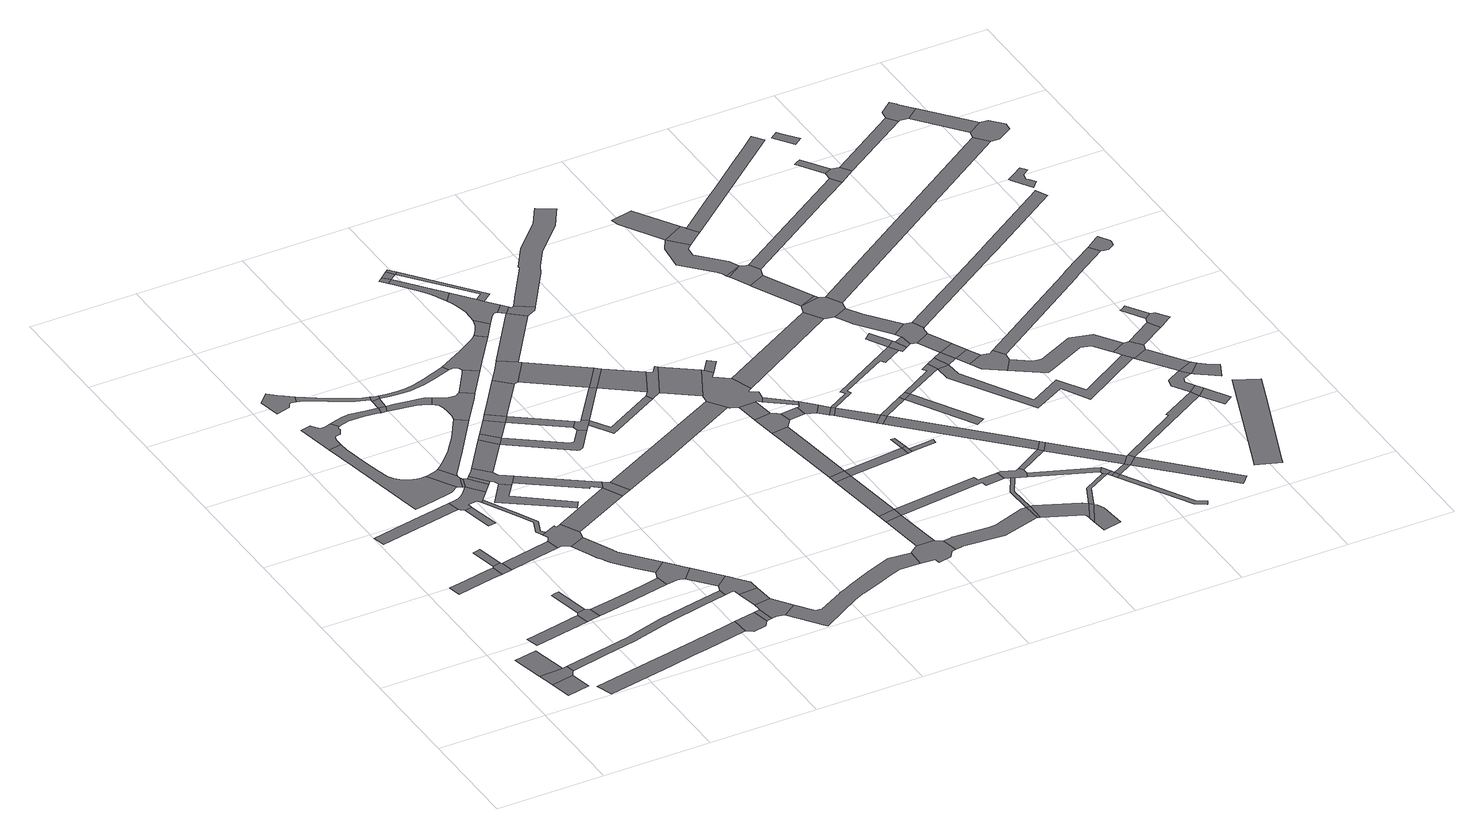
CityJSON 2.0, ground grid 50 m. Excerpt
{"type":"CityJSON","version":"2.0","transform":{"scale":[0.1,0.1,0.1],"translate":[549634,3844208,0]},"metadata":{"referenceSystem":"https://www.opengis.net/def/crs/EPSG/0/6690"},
"CityObjects":{
"road1":{"type":"Road","attributes":{"RoadStructureAttribute.sectionType":"1"},"geometry":[{"type":"MultiSurface","lod":"1","boundaries":[[[0,1,2,3,4]]]}]},
"road2":{"type":"Road","geometry":[{"type":"MultiSurface","lod":"1","boundaries":[[[5,6,7,8,9,10,2,1,11,12,13]]]}]},
"road3":{"type":"Road","attributes":{"RoadStructureAttribute.sectionType":"1"},"geometry":[{"type":"MultiSurface","lod":"1","boundaries":[[[14,15,16,8,7]]]}]},
"road4":{"type":"Road","attributes":{"RoadStructureAttribute.sectionType":"1"},"geometry":[{"type":"MultiSurface","lod":"1","boundaries":[[[17,18,19,20,21,22,23]]]}]},
"road5":{"type":"Road","attributes":{"RoadStructureAttribute.sectionType":"1"},"geometry":[{"type":"MultiSurface","lod":"1","boundaries":[[[24,25,26,27,28,29,30]]]}]},
"road6":{"type":"Road","attributes":{"RoadStructureAttribute.sectionType":"1"},"geometry":[{"type":"MultiSurface","lod":"1","boundaries":[[[31,32,33,34,35]]]}]},
"road7":{"type":"Road","geometry":[{"type":"MultiSurface","lod":"1","boundaries":[[[36,37,38,39,24,30,40,41]]]}]},
"road8":{"type":"Road","geometry":[{"type":"MultiSurface","lod":"1","boundaries":[[[42,43,44,17,23,45,46,47]]]}]},
"road9":{"type":"Road","geometry":[{"type":"MultiSurface","lod":"1","boundaries":[[[48,49,50,38,37]]]}]},
"road10":{"type":"Road","geometry":[{"type":"MultiSurface","lod":"1","boundaries":[[[51,52,53,43,42]]]}]},
"road11":{"type":"Road","attributes":{"RoadStructureAttribute.sectionType":"1"},"geometry":[{"type":"MultiSurface","lod":"1","boundaries":[[[54,55,56,57,58,59,60,61,62,63,64,65,66,67,68,69]]]}]},
"road12":{"type":"Road","attributes":{"RoadStructureAttribute.sectionType":"1"},"geometry":[{"type":"MultiSurface","lod":"1","boundaries":[[[70,71,72,73,74,75,76,5,13,77,78,79,80,81,82,83]]]}]},
"road13":{"type":"Road","attributes":{"RoadStructureAttribute.sectionType":"1"},"geometry":[{"type":"MultiSurface","lod":"1","boundaries":[[[84,85,86,41,40,87,88]]]}]},
"road14":{"type":"Road","geometry":[{"type":"MultiSurface","lod":"1","boundaries":[[[89,90,91,92,93,94,95,96,97,98,99,100,101,102,103]]]}]},
"road15":{"type":"Road","attributes":{"RoadStructureAttribute.sectionType":"1"},"geometry":[{"type":"MultiSurface","lod":"1","boundaries":[[[104,105,106,107,108,109,110,111,112,113,114,95,94,115,116,117,118,119,120,121]]]}]},
"road16":{"type":"Road","geometry":[{"type":"MultiSurface","lod":"1","boundaries":[[[122,123,124,125,126]]]}]},
"road17":{"type":"Road","attributes":{"RoadStructureAttribute.sectionType":"1"},"geometry":[{"type":"MultiSurface","lod":"1","boundaries":[[[127,128,129,47,46,130,131]]]}]},
"road18":{"type":"Road","geometry":[{"type":"MultiSurface","lod":"1","boundaries":[[[132,133,134,135,136,137,138,139,140,141]]]}]},
"road19":{"type":"Road","geometry":[{"type":"MultiSurface","lod":"1","boundaries":[[[142,143,144,145,146,147,31,35,148,149,126,125,150,151,152,153,154,155,156,157,158,159,160]]]}]},
"road20":{"type":"Road","geometry":[{"type":"MultiSurface","lod":"1","boundaries":[[[161,162,163,164,121,120,165,166,167]]]}]},
"road21":{"type":"Road","geometry":[{"type":"MultiSurface","lod":"1","boundaries":[[[168,169,170,171,157,156,172,173,174,175,176,177]]]}]},
"road22":{"type":"Road","attributes":{"RoadStructureAttribute.sectionType":"1"},"geometry":[{"type":"MultiSurface","lod":"1","boundaries":[[[166,165,142,178]]]}]},
"road23":{"type":"Road","geometry":[{"type":"MultiSurface","lod":"1","boundaries":[[[179,180,181,177,176,182,183,184,185,84,88,186,187,188,189,190,191,192]]]}]},
"road24":{"type":"Road","geometry":[{"type":"MultiSurface","lod":"1","boundaries":[[[178,142,160,193,194]]]}]},
"road25":{"type":"Road","attributes":{"RoadStructureAttribute.sectionType":"1"},"geometry":[{"type":"MultiSurface","lod":"1","boundaries":[[[195,196,197,198,199,103,102,200,201,202,203,204,205,206]]]}]},
"road26":{"type":"Road","attributes":{"RoadStructureAttribute.sectionType":"1"},"geometry":[{"type":"MultiSurface","lod":"1","boundaries":[[[207,208,209,210,211,141,140,212,213,214,215,216,217,218,219]]]}]},
"road27":{"type":"Road","geometry":[{"type":"MultiSurface","lod":"1","boundaries":[[[220,194,193,221]]]}]},
"road28":{"type":"Road","attributes":{"RoadStructureAttribute.sectionType":"1"},"geometry":[{"type":"MultiSurface","lod":"1","boundaries":[[[222,223,224,225,190,189,226,227,228,229,230,231,232,233,234,235,236,237,238]]]}]},
"road29":{"type":"Road","geometry":[{"type":"MultiSurface","lod":"1","boundaries":[[[239,54,69,240,241,242]]]}]},
"road30":{"type":"Road","geometry":[{"type":"MultiSurface","lod":"1","boundaries":[[[243,244,220,221,245,246,247,248,249,250,251]]]}]},
"road31":{"type":"Road","attributes":{"RoadStructureAttribute.sectionType":"1"},"geometry":[{"type":"MultiSurface","lod":"1","boundaries":[[[246,252,253,254,255,247]]]}]},
"road32":{"type":"Road","geometry":[{"type":"MultiSurface","lod":"1","boundaries":[[[256,257,238,237,258,259,127,131,260,261,262,263,264]]]}]},
"road33":{"type":"Road","geometry":[{"type":"MultiSurface","lod":"1","boundaries":[[[206,205,265,266]]]}]},
"road34":{"type":"Road","attributes":{"RoadStructureAttribute.sectionType":"1"},"geometry":[{"type":"MultiSurface","lod":"1","boundaries":[[[267,268,269,270,271,272,273,161,167,274,275,276]]]}]},
"road35":{"type":"Road","attributes":{"RoadStructureAttribute.sectionType":"1"},"geometry":[{"type":"MultiSurface","lod":"1","boundaries":[[[277,278,279,206,266]]]}]},
"road36":{"type":"Road","attributes":{"RoadStructureAttribute.sectionType":"1"},"geometry":[{"type":"MultiSurface","lod":"1","boundaries":[[[280,281,239,242,282]]]}]},
"road37":{"type":"Road","geometry":[{"type":"MultiSurface","lod":"1","boundaries":[[[283,219,218,279,278,284]]]}]},
"road38":{"type":"Road","attributes":{"RoadStructureAttribute.sectionType":"1"},"geometry":[{"type":"MultiSurface","lod":"1","boundaries":[[[285,243,251,286]]]}]},
"road39":{"type":"Road","attributes":{"RoadStructureAttribute.sectionType":"1"},"geometry":[{"type":"MultiSurface","lod":"1","boundaries":[[[264,263,287,288]]]}]},
"road40":{"type":"Road","attributes":{"RoadStructureAttribute.sectionType":"1"},"geometry":[{"type":"MultiSurface","lod":"1","boundaries":[[[289,192,191,290]]]}]},
"road41":{"type":"Road","attributes":{"RoadStructureAttribute.sectionType":"1"},"geometry":[{"type":"MultiSurface","lod":"1","boundaries":[[[291,292,293,294,295,266,265,296,297,298,299,300,301,302]]]}]},
"road42":{"type":"Road","attributes":{"RoadStructureAttribute.sectionType":"1"},"geometry":[{"type":"MultiSurface","lod":"1","boundaries":[[[303,304,305,306]]]}]},
"road43":{"type":"Road","geometry":[{"type":"MultiSurface","lod":"1","boundaries":[[[307,308,309,288,287,310,70,83,311,312,304,303]]]}]},
"road44":{"type":"Road","geometry":[{"type":"MultiSurface","lod":"1","boundaries":[[[306,305,313,280,282,314,315,316,317]]]}]},
"road45":{"type":"Road","attributes":{"RoadStructureAttribute.sectionType":"1"},"geometry":[{"type":"MultiSurface","lod":"1","boundaries":[[[318,249,248,319,320,289,321]]]}]},
"road46":{"type":"Road","geometry":[{"type":"MultiSurface","lod":"1","boundaries":[[[322,285,286,323]]]}]},
"road47":{"type":"Road","attributes":{"RoadStructureAttribute.sectionType":"1"},"geometry":[{"type":"MultiSurface","lod":"1","boundaries":[[[324,322,323,325,326]]]}]},
"road48":{"type":"Road","attributes":{"RoadStructureAttribute.sectionType":"1"},"geometry":[{"type":"MultiSurface","lod":"1","boundaries":[[[327,328,329,330,331,332,333,334,335,284,278,336,337,338,339,340,341,342,343,344]]]}]},
"road49":{"type":"Road","geometry":[{"type":"MultiSurface","lod":"1","boundaries":[[[345,346,347,348,302,301,349,350,351,352,267,276,353,354,355]]]}]},
"road50":{"type":"Road","geometry":[{"type":"MultiSurface","lod":"1","boundaries":[[[321,289,290,356,357]]]}]},
"road51":{"type":"Road","geometry":[{"type":"MultiSurface","lod":"1","boundaries":[[[358,324,326,359]]]}]},
"road52":{"type":"Road","attributes":{"RoadStructureAttribute.sectionType":"1"},"geometry":[{"type":"MultiSurface","lod":"1","boundaries":[[[360,361,323,286,362,363,364,365,366]]]}]},
"road53":{"type":"Road","attributes":{"RoadStructureAttribute.sectionType":"1"},"geometry":[{"type":"MultiSurface","lod":"1","boundaries":[[[359,326,367,368]]]}]},
"road54":{"type":"Road","attributes":{"RoadStructureAttribute.sectionType":"1"},"geometry":[{"type":"MultiSurface","lod":"1","boundaries":[[[369,370,371,358,359,372,373,374]]]}]},
"road55":{"type":"Road","attributes":{"RoadStructureAttribute.sectionType":"1"},"geometry":[{"type":"MultiSurface","lod":"1","boundaries":[[[375,376,377,355,354,378]]]}]},
"road56":{"type":"Road","attributes":{"RoadStructureAttribute.sectionType":"1"},"geometry":[{"type":"MultiSurface","lod":"1","boundaries":[[[379,380,381,382,383,384,385,386,387,388,317,316,389,390,391,392,393,394,395,396,397,398,399,400,401]]]}]},
"road57":{"type":"Road","geometry":[{"type":"MultiSurface","lod":"1","boundaries":[[[402,368,367,366,365,403,404,405]]]}]},
"road58":{"type":"Road","geometry":[{"type":"MultiSurface","lod":"1","boundaries":[[[406,407,408,409,410,327,344,411,412,375,378,413,414]]]}]},
"road59":{"type":"Road","geometry":[{"type":"MultiSurface","lod":"1","boundaries":[[[415,416,417,418,369,374,419,420,421,422]]]}]},
"road60":{"type":"Road","attributes":{"RoadStructureAttribute.sectionType":"1"},"geometry":[{"type":"MultiSurface","lod":"1","boundaries":[[[423,405,404,424]]]}]},
"road61":{"type":"Road","attributes":{"RoadStructureAttribute.sectionType":"1"},"geometry":[{"type":"MultiSurface","lod":"1","boundaries":[[[425,357,356,426,427,428]]]}]},
"road62":{"type":"Road","attributes":{"RoadStructureAttribute.sectionType":"1"},"geometry":[{"type":"MultiSurface","lod":"1","boundaries":[[[429,430,404,403,431,432]]]}]},
"road63":{"type":"Road","geometry":[{"type":"MultiSurface","lod":"1","boundaries":[[[433,434,435,436]]]}]},
"road64":{"type":"Road","attributes":{"RoadStructureAttribute.sectionType":"1"},"geometry":[{"type":"MultiSurface","lod":"1","boundaries":[[[421,420,423,437]]]}]},
"road65":{"type":"Road","attributes":{"RoadStructureAttribute.sectionType":"1"},"geometry":[{"type":"MultiSurface","lod":"1","boundaries":[[[438,439,440,407,406,414,441]]]}]},
"road66":{"type":"Road","geometry":[{"type":"MultiSurface","lod":"1","boundaries":[[[442,443,433,436,444,445]]]}]},
"road67":{"type":"Road","attributes":{"RoadStructureAttribute.sectionType":"1"},"geometry":[{"type":"MultiSurface","lod":"1","boundaries":[[[446,447,436,435,448,449,450,451,452,453,454,455]]]}]},
"road68":{"type":"Road","geometry":[{"type":"MultiSurface","lod":"1","boundaries":[[[456,442,445,457]]]}]},
"road69":{"type":"Road","attributes":{"RoadStructureAttribute.sectionType":"1"},"geometry":[{"type":"MultiSurface","lod":"1","boundaries":[[[458,415,422,459]]]}]},
"road70":{"type":"Road","geometry":[{"type":"MultiSurface","lod":"1","boundaries":[[[437,423,424,460]]]}]},
"road71":{"type":"Road","geometry":[{"type":"MultiSurface","lod":"1","boundaries":[[[455,454,461,462,463,464,438,441,465,466,467,468,469,470]]]}]},
"road72":{"type":"Road","attributes":{"RoadStructureAttribute.sectionType":"1"},"geometry":[{"type":"MultiSurface","lod":"1","boundaries":[[[471,472,457,445,473,474,470,469]]]}]},
"road73":{"type":"Road","attributes":{"RoadStructureAttribute.sectionType":"1"},"geometry":[{"type":"MultiSurface","lod":"1","boundaries":[[[460,424,475,476]]]}]},
"road74":{"type":"Road","geometry":[{"type":"MultiSurface","lod":"1","boundaries":[[[477,478,401,400,479,480,481,482,483,484,485,486,487,488]]]}]},
"road75":{"type":"Road","attributes":{"RoadStructureAttribute.sectionType":"1"},"geometry":[{"type":"MultiSurface","lod":"1","boundaries":[[[468,467,458,489]]]}]},
"road76":{"type":"Road","attributes":{"RoadStructureAttribute.sectionType":"1"},"geometry":[{"type":"MultiSurface","lod":"1","boundaries":[[[490,491,492,477,488]]]}]},
"road77":{"type":"Road","geometry":[{"type":"MultiSurface","lod":"1","boundaries":[[[493,489,458,459,494,495,496]]]}]},
"road78":{"type":"Road","geometry":[{"type":"MultiSurface","lod":"1","boundaries":[[[497,498,492,491]]]}]},
"road79":{"type":"Road","geometry":[{"type":"MultiSurface","lod":"1","boundaries":[[[499,500,501,476,475,429,432,502,503]]]}]},
"road80":{"type":"Road","attributes":{"RoadStructureAttribute.sectionType":"1"},"geometry":[{"type":"MultiSurface","lod":"1","boundaries":[[[504,505,506,498,497]]]}]},
"road81":{"type":"Road","geometry":[{"type":"MultiSurface","lod":"1","boundaries":[[[507,508,506,505]]]}]},
"road82":{"type":"Road","attributes":{"RoadStructureAttribute.sectionType":"1"},"geometry":[{"type":"MultiSurface","lod":"1","boundaries":[[[503,502,509,510,511]]]}]},
"road83":{"type":"Road","attributes":{"RoadStructureAttribute.sectionType":"1"},"geometry":[{"type":"MultiSurface","lod":"1","boundaries":[[[512,513,514,515,516,508,507]]]}]},
"road84":{"type":"Road","geometry":[{"type":"MultiSurface","lod":"1","boundaries":[[[517,518,519,515,514,520,521,522]]]}]},
"road85":{"type":"Road","attributes":{"RoadStructureAttribute.sectionType":"1"},"geometry":[{"type":"MultiSurface","lod":"1","boundaries":[[[523,524,525,519,518]]]}]},
"road86":{"type":"Road","geometry":[{"type":"MultiSurface","lod":"1","boundaries":[[[511,510,526,425,428,527,528,525,524,529,530,531,532,533,534,535,536,537,538,539,540]]]}]},
"road87":{"type":"Road","attributes":{"RoadStructureAttribute.sectionType":"1"},"geometry":[{"type":"MultiSurface","lod":"1","boundaries":[[[541,542,543,544,545,546,547,548,487,486,549,550,551,552]]]}]},
"road88":{"type":"Road","attributes":{"RoadStructureAttribute.sectionType":"1"},"geometry":[{"type":"MultiSurface","lod":"1","boundaries":[[[553,507,505,554]]]}]},
"road89":{"type":"Road","attributes":{"RoadStructureAttribute.sectionType":"1"},"geometry":[{"type":"MultiSurface","lod":"1","boundaries":[[[555,522,521,556]]]}]},
"road90":{"type":"Road","geometry":[{"type":"MultiSurface","lod":"1","boundaries":[[[557,558,540,539]]]}]},
"road91":{"type":"Road","attributes":{"RoadStructureAttribute.sectionType":"1"},"geometry":[{"type":"MultiSurface","lod":"1","boundaries":[[[531,530,559,560]]]}]},
"road92":{"type":"Road","attributes":{"RoadStructureAttribute.sectionType":"1"},"geometry":[{"type":"MultiSurface","lod":"1","boundaries":[[[561,562,497,491,563,564,565,566]]]}]},
"road93":{"type":"Road","attributes":{"RoadStructureAttribute.sectionType":"1"},"geometry":[{"type":"MultiSurface","lod":"1","boundaries":[[[567,568,569,570,571,572,573,574,575,496,495,576,577,578,579,580,581]]]}]},
"road94":{"type":"Road","geometry":[{"type":"MultiSurface","lod":"1","boundaries":[[[582,583,560,559,584,555,556,585,586]]]}]},
"road95":{"type":"Road","attributes":{"RoadStructureAttribute.sectionType":"1"},"geometry":[{"type":"MultiSurface","lod":"1","boundaries":[[[586,585,587,588]]]}]},
"road96":{"type":"Road","geometry":[{"type":"MultiSurface","lod":"1","boundaries":[[[588,587,589,590]]]}]},
"road97":{"type":"Road","geometry":[{"type":"MultiSurface","lod":"1","boundaries":[[[591,553,554,592,593]]]}]},
"road98":{"type":"Road","geometry":[{"type":"MultiSurface","lod":"1","boundaries":[[[594,595,553,591]]]}]},
"road99":{"type":"Road","attributes":{"RoadStructureAttribute.sectionType":"1"},"geometry":[{"type":"MultiSurface","lod":"1","boundaries":[[[590,589,596,597]]]}]},
"road100":{"type":"Road","geometry":[{"type":"MultiSurface","lod":"1","boundaries":[[[541,552,598,599]]]}]},
"road101":{"type":"Road","attributes":{"RoadStructureAttribute.sectionType":"1"},"geometry":[{"type":"MultiSurface","lod":"1","boundaries":[[[600,601,593,592]]]}]},
"road102":{"type":"Road","geometry":[{"type":"MultiSurface","lod":"1","boundaries":[[[597,596,602,603]]]}]},
"road103":{"type":"Road","attributes":{"RoadStructureAttribute.sectionType":"1"},"geometry":[{"type":"MultiSurface","lod":"1","boundaries":[[[604,605,541,599,606,607]]]}]},
"road104":{"type":"Road","attributes":{"RoadStructureAttribute.sectionType":"1"},"geometry":[{"type":"MultiSurface","lod":"1","boundaries":[[[608,609,599,598,610,611,612]]]}]},
"road105":{"type":"Road","attributes":{"RoadStructureAttribute.sectionType":"1"},"geometry":[{"type":"MultiSurface","lod":"1","boundaries":[[[613,536,535,614]]]}]},
"road106":{"type":"Road","geometry":[{"type":"MultiSurface","lod":"1","boundaries":[[[615,616,566,565,604,607,617,618,619,620]]]}]},
"road107":{"type":"Road","attributes":{"RoadStructureAttribute.sectionType":"1"},"geometry":[{"type":"MultiSurface","lod":"1","boundaries":[[[621,597,603,622]]]}]},
"road108":{"type":"Road","geometry":[{"type":"MultiSurface","lod":"1","boundaries":[[[612,611,623,624]]]}]},
"road109":{"type":"Road","attributes":{"RoadStructureAttribute.sectionType":"1"},"geometry":[{"type":"MultiSurface","lod":"1","boundaries":[[[625,626,624,623,627,628]]]}]},
"road110":{"type":"Road","attributes":{"RoadStructureAttribute.sectionType":"1"},"geometry":[{"type":"MultiSurface","lod":"1","boundaries":[[[629,603,602,630,631]]]}]},
"road111":{"type":"Road","attributes":{"RoadStructureAttribute.sectionType":"1"},"geometry":[{"type":"MultiSurface","lod":"1","boundaries":[[[632,633,634,588,590,635,636,637,638,639]]]}]},
"road112":{"type":"Road","geometry":[{"type":"MultiSurface","lod":"1","boundaries":[[[640,621,622,641]]]}]},
"road113":{"type":"Road","attributes":{"RoadStructureAttribute.sectionType":"1"},"geometry":[{"type":"MultiSurface","lod":"1","boundaries":[[[630,620,619,642]]]}]},
"road114":{"type":"Road","attributes":{"RoadStructureAttribute.sectionType":"1"},"geometry":[{"type":"MultiSurface","lod":"1","boundaries":[[[643,644,641,622]]]}]},
"road115":{"type":"Road","attributes":{"RoadStructureAttribute.sectionType":"1"},"geometry":[{"type":"MultiSurface","lod":"1","boundaries":[[[618,617,645,646]]]}]},
"road116":{"type":"Road","attributes":{"RoadStructureAttribute.sectionType":"1"},"geometry":[{"type":"MultiSurface","lod":"1","boundaries":[[[647,648,612,624,649,650]]]}]},
"road117":{"type":"Road","attributes":{"RoadStructureAttribute.sectionType":"1"},"geometry":[{"type":"MultiSurface","lod":"1","boundaries":[[[651,652,653,654,655,656,657,658,659,660,661]]]}]},
"road118":{"type":"Road","attributes":{"RoadStructureAttribute.sectionType":"1"},"geometry":[{"type":"MultiSurface","lod":"1","boundaries":[[[662,663,664,640,641,665]]]}]},
"road119":{"type":"Road","geometry":[{"type":"MultiSurface","lod":"1","boundaries":[[[631,630,642,666]]]}]},
"road120":{"type":"Road","attributes":{"RoadStructureAttribute.sectionType":"1"},"geometry":[{"type":"MultiSurface","lod":"1","boundaries":[[[667,668,669,651,670]]]}]},
"road121":{"type":"Road","attributes":{"RoadStructureAttribute.sectionType":"1"},"geometry":[{"type":"MultiSurface","lod":"1","boundaries":[[[657,656,671]]]}]},
"road122":{"type":"Road","geometry":[{"type":"MultiSurface","lod":"1","boundaries":[[[672,657,671,673,674,675,676,677,678,679]]]}]},
"road123":{"type":"Road","geometry":[{"type":"MultiSurface","lod":"1","boundaries":[[[680,670,651,661,681,682,683]]]}]},
"road124":{"type":"Road","geometry":[{"type":"MultiSurface","lod":"1","boundaries":[[[646,645,647,650,684]]]}]},
"road125":{"type":"Road","attributes":{"RoadStructureAttribute.sectionType":"1"},"geometry":[{"type":"MultiSurface","lod":"1","boundaries":[[[675,674,685,686,687,688]]]}]},
"road126":{"type":"Road","attributes":{"RoadStructureAttribute.sectionType":"1"},"geometry":[{"type":"MultiSurface","lod":"1","boundaries":[[[684,650,689,690]]]}]},
"road127":{"type":"Road","geometry":[{"type":"MultiSurface","lod":"1","boundaries":[[[690,689,691,692]]]}]},
"road128":{"type":"Road","geometry":[{"type":"MultiSurface","lod":"1","boundaries":[[[693,694,632,695]]]}]},
"road129":{"type":"Road","attributes":{"RoadStructureAttribute.sectionType":"1"},"geometry":[{"type":"MultiSurface","lod":"1","boundaries":[[[688,687,696]]]}]},
"road130":{"type":"Road","geometry":[{"type":"MultiSurface","lod":"1","boundaries":[[[696,687,697,698,613,614,699,700,701,702,703,704,705,706]]]}]},
"road131":{"type":"Road","attributes":{"RoadStructureAttribute.sectionType":"1"},"geometry":[{"type":"MultiSurface","lod":"1","boundaries":[[[666,642,707,708]]]}]},
"road132":{"type":"Road","geometry":[{"type":"MultiSurface","lod":"1","boundaries":[[[695,632,639,709,710,711]]]}]},
"road133":{"type":"Road","attributes":{"RoadStructureAttribute.sectionType":"1"},"geometry":[{"type":"MultiSurface","lod":"1","boundaries":[[[707,690,692,712]]]}]},
"road134":{"type":"Road","attributes":{"RoadStructureAttribute.sectionType":"1"},"geometry":[{"type":"MultiSurface","lod":"1","boundaries":[[[713,692,691,714,715,716]]]}]},
"road135":{"type":"Road","geometry":[{"type":"MultiSurface","lod":"1","boundaries":[[[717,662,665,718]]]}]},
"road136":{"type":"Road","attributes":{"RoadStructureAttribute.sectionType":"1"},"geometry":[{"type":"MultiSurface","lod":"1","boundaries":[[[719,711,710,720]]]}]},
"road137":{"type":"Road","attributes":{"RoadStructureAttribute.sectionType":"1"},"geometry":[{"type":"MultiSurface","lod":"1","boundaries":[[[721,702,701,722,723,724,725,726,727]]]}]},
"road138":{"type":"Road","attributes":{"RoadStructureAttribute.sectionType":"1"},"geometry":[{"type":"MultiSurface","lod":"1","boundaries":[[[728,717,718,729]]]}]},
"road139":{"type":"Road","geometry":[{"type":"MultiSurface","lod":"1","boundaries":[[[730,708,707,712,731]]]}]},
"road140":{"type":"Road","geometry":[{"type":"MultiSurface","lod":"1","boundaries":[[[732,727,726,719,720,733,734,735,736,737]]]}]},
"road141":{"type":"Road","attributes":{"RoadStructureAttribute.sectionType":"1"},"geometry":[{"type":"MultiSurface","lod":"1","boundaries":[[[738,734,733,728,739]]]}]},
"road142":{"type":"Road","geometry":[{"type":"MultiSurface","lod":"1","boundaries":[[[740,739,728,729,741]]]}]},
"road143":{"type":"Road","attributes":{"RoadStructureAttribute.sectionType":"1"},"geometry":[{"type":"MultiSurface","lod":"1","boundaries":[[[742,741,729,743,744]]]}]},
"road144":{"type":"Road","geometry":[{"type":"MultiSurface","lod":"1","boundaries":[[[745,746,747,744,743,748,749,750,751,752]]]}]},
"road145":{"type":"Road","attributes":{"RoadStructureAttribute.sectionType":"1"},"geometry":[{"type":"MultiSurface","lod":"1","boundaries":[[[753,731,712,754,755,756,757]]]}]},
"road146":{"type":"Road","attributes":{"RoadStructureAttribute.sectionType":"1"},"geometry":[{"type":"MultiSurface","lod":"1","boundaries":[[[758,759,760,761,718,665,762,763,764,765,766,767]]]}]},
"road147":{"type":"Road","attributes":{"RoadStructureAttribute.sectionType":"1"},"geometry":[{"type":"MultiSurface","lod":"1","boundaries":[[[768,679,678,769,770]]]}]},
"road148":{"type":"Road","attributes":{"RoadStructureAttribute.sectionType":"1"},"geometry":[{"type":"MultiSurface","lod":"1","boundaries":[[[771,772,773,774,775,776,777,683,682,778,779]]]}]},
"road149":{"type":"Road","attributes":{"RoadStructureAttribute.sectionType":"1"},"geometry":[{"type":"MultiSurface","lod":"1","boundaries":[[[780,781,782,730,731,783]]]}]},
"road150":{"type":"Road","attributes":{"RoadStructureAttribute.sectionType":"1"},"geometry":[{"type":"MultiSurface","lod":"1","boundaries":[[[784,785,786,787,788,789,750,749,790,791,792,793,794,795,796,797,798,799,800,801]]]}]},
"road151":{"type":"Road","geometry":[{"type":"MultiSurface","lod":"1","boundaries":[[[802,780,783,803]]]}]},
"road152":{"type":"Road","attributes":{"RoadStructureAttribute.sectionType":"1"},"geometry":[{"type":"MultiSurface","lod":"1","boundaries":[[[804,805,806,780,802,807,808,809]]]}]},
"road153":{"type":"Road","attributes":{"RoadStructureAttribute.sectionType":"1"},"geometry":[{"type":"MultiSurface","lod":"1","boundaries":[[[810,811,812,813,814,815,816,817]]]}]},
"road154":{"type":"Road","geometry":[{"type":"MultiSurface","lod":"1","boundaries":[[[818,819,801,800,820,767,766,821,822,823,824,825]]]}]},
"road155":{"type":"Road","geometry":[{"type":"MultiSurface","lod":"1","boundaries":[[[826,827,803,783]]]}]},
"road156":{"type":"Road","attributes":{"RoadStructureAttribute.sectionType":"1"},"geometry":[{"type":"MultiSurface","lod":"1","boundaries":[[[828,829,830,745,752,831,832,833]]]}]},
"road157":{"type":"Road","geometry":[{"type":"MultiSurface","lod":"1","boundaries":[[[834,835,836,837,838,839]]]}]},
"road158":{"type":"Road","attributes":{"RoadStructureAttribute.sectionType":"1"},"geometry":[{"type":"MultiSurface","lod":"1","boundaries":[[[840,706,705,841]]]}]},
"road159":{"type":"Road","attributes":{"RoadStructureAttribute.sectionType":"1"},"geometry":[{"type":"MultiSurface","lod":"1","boundaries":[[[842,843,844,845,846,847,737,736,848,849,850,851]]]}]},
"road160":{"type":"Road","attributes":{"RoadStructureAttribute.sectionType":"1"},"geometry":[{"type":"MultiSurface","lod":"1","boundaries":[[[852,822,821,853,804,854]]]}]},
"road161":{"type":"Road","geometry":[{"type":"MultiSurface","lod":"1","boundaries":[[[839,838,768,770,855,856]]]}]},
"road162":{"type":"Road","geometry":[{"type":"MultiSurface","lod":"1","boundaries":[[[857,854,804,809,858]]]}]},
"road163":{"type":"Road","geometry":[{"type":"MultiSurface","lod":"1","boundaries":[[[859,860,861,862,863]]]}]},
"road164":{"type":"Road","attributes":{"RoadStructureAttribute.sectionType":"1"},"geometry":[{"type":"MultiSurface","lod":"1","boundaries":[[[864,865,858,809,866,867,868,869,870]]]}]},
"road165":{"type":"Road","attributes":{"RoadStructureAttribute.sectionType":"1"},"geometry":[{"type":"MultiSurface","lod":"1","boundaries":[[[871,825,824,872]]]}]},
"road166":{"type":"Road","geometry":[{"type":"MultiSurface","lod":"1","boundaries":[[[873,874,875,876,877]]]}]},
"road167":{"type":"Road","geometry":[{"type":"MultiSurface","lod":"1","boundaries":[[[878,879,877,876,880,881,871,872,882,883,884,885]]]}]},
"road168":{"type":"Road","attributes":{"RoadStructureAttribute.sectionType":"1"},"geometry":[{"type":"MultiSurface","lod":"1","boundaries":[[[886,856,855,887,888]]]}]},
"road169":{"type":"Road","geometry":[{"type":"MultiSurface","lod":"1","boundaries":[[[889,890,891,828,833,892,893,894,895,896]]]}]},
"road170":{"type":"Road","geometry":[{"type":"MultiSurface","lod":"1","boundaries":[[[897,898,899,900,901,902,886,888,903,904,905]]]}]},
"road171":{"type":"Road","geometry":[{"type":"MultiSurface","lod":"1","boundaries":[[[906,907,908,909,910,911,912,913,914,915,916,917,918]]]}]},
"road172":{"type":"Road","attributes":{"RoadStructureAttribute.sectionType":"1"},"geometry":[{"type":"MultiSurface","lod":"1","boundaries":[[[905,904,919,920]]]}]},
"road173":{"type":"Road","geometry":[{"type":"MultiSurface","lod":"1","boundaries":[[[920,919,840,841,921,922,923,924,925]]]}]}
},
"vertices":[
[244,186,0],[241,202,0],[135,180,0],[156,82,0],[262,101,0],
[251,269,0],[239,267,0],[228,264,0],[118,258,0],[125,226,0],[127,216,0],[248,212,0],[250,215,0],[259,229,0],
[215,326,0],[193,430,0],[86,409,0],
[470,573,0],[433,566,0],[423,564,0],[254,531,0],[204,521,0],[218,463,0],[481,513,0],
[330,1045,0],[305,1040,0],[188,1017,0],[103,1001,0],[114,941,0],[292,977,0],[341,986,0],
[397,1545,0],[209,1509,0],[4,1469,0],[18,1411,0],[408,1486,0],
[373,1060,0],[372,1061,0],[335,1052,0],[335,1051,0],[391,996,0],[379,1055,0],
[515,598,0],[478,590,0],[478,588,0],[507,518,0],[547,526,0],[535,585,0],
[346,1188,0],[328,1184,0],[310,1180,0],
[484,761,0],[465,757,0],[446,753,0],
[1015,222,0],[957,210,0],[817,183,0],[745,169,0],[737,168,0],[673,155,0],[565,134,0],[431,109,0],[291,81,0],[316,4,0],[469,33,0],[638,66,0],[752,89,0],[816,102,0],[949,128,0],[1019,141,0],
[1069,452,0],[1066,451,0],[937,425,0],[755,388,0],[626,349,0],[578,334,0],[423,303,0],[431,264,0],[588,297,0],[633,309,0],[637,310,0],[773,349,0],[957,388,0],[1073,411,0],
[620,1104,0],[537,1087,0],[411,1062,0],[477,1013,0],[632,1043,0],
[219,2278,0],[196,2277,0],[179,2292,0],[166,2312,0],[119,2303,0],[152,2124,0],[213,2135,0],[212,2168,0],[217,2188,0],[227,2198,0],[245,2200,0],[264,2231,0],[259,2241,0],[269,2251,0],[246,2285,0],
[386,1759,0],[359,1765,0],[351,1767,0],[324,1779,0],[301,1794,0],[283,1813,0],[268,1838,0],[255,1891,0],[235,1987,0],[224,2040,0],[216,2093,0],[181,1973,0],[256,1571,0],[302,1579,0],[423,1602,0],[445,1610,0],[483,1633,0],[407,1761,0],
[461,1320,0],[478,1323,0],[496,1326,0],[466,1474,0],[432,1467,0],
[888,653,0],[804,636,0],[622,601,0],[678,551,0],[900,594,0],
[176,2558,0],[153,2574,0],[118,2604,0],[71,2556,0],[90,2456,0],[157,2474,0],[167,2492,0],[177,2500,0],[202,2495,0],[214,2530,0],
[513,1617,0],[476,1573,0],[457,1562,0],[443,1553,0],[439,1553,0],[431,1551,0],[417,1479,0],[429,1470,0],[464,1485,0],[462,1496,0],[471,1498,0],[494,1502,0],[500,1503,0],[505,1504,0],[519,1484,0],[532,1500,0],[539,1508,0],[542,1512,0],[570,1544,0],
[475,1783,0],[464,1775,0],[444,1770,0],[419,1762,0],[502,1623,0],[525,1686,0],[522,1703,0],
[641,1172,0],[630,1187,0],[656,1252,0],[618,1332,0],[613,1304,0],[636,1255,0],[610,1189,0],[622,1161,0],[624,1157,0],[645,1167,0],
[532,1671,0],
[705,1178,0],[698,1188,0],[697,1190,0],[634,1133,0],[636,1129,0],[632,1123,0],[627,1114,0],[643,1045,0],[655,1048,0],[658,1045,0],[688,1027,0],[761,1061,0],[770,1103,0],[726,1189,0],
[608,1587,0],[550,1661,0],
[420,2300,0],[346,2309,0],[319,2306,0],[316,2305,0],[281,2298,0],[294,2261,0],[329,2269,0],[333,2269,0],[394,2269,0],[451,2260,0],[469,2257,0],[474,2292,0],
[455,2387,0],[408,2409,0],[352,2439,0],[329,2454,0],[287,2481,0],[216,2489,0],[249,2475,0],[318,2434,0],[327,2429,0],[383,2397,0],[416,2380,0],[477,2359,0],[483,2379,0],
[564,1677,0],[622,1604,0],
[834,902,0],[832,904,0],[826,918,0],[825,920,0],[712,973,0],[727,938,0],[742,903,0],[751,887,0],[755,881,0],[756,879,0],[760,871,0],[767,857,0],[773,846,0],[796,816,0],[844,759,0],[900,692,0],[964,745,0],
[1117,242,0],[1052,122,0],[1111,134,0],[1133,164,0],
[601,1722,0],[591,1708,0],[636,1595,0],[644,1570,0],[688,1537,0],[698,1550,0],[727,1589,0],[672,1629,0],[663,1653,0],
[567,1460,0],[844,1259,0],[870,1297,0],[638,1471,0],
[1019,678,0],[1009,690,0],[893,671,0],[891,664,0],[953,604,0],[973,598,0],[985,595,0],[986,594,0],[1039,654,0],
[494,2253,0],[509,2288,0],
[708,2070,0],[691,2042,0],[637,1957,0],[588,1893,0],[578,1879,0],[523,1823,0],[491,1795,0],[529,1716,0],[628,1852,0],[759,2033,0],
[512,2341,0],[513,2350,0],[476,2346,0],
[1145,248,0],[1139,247,0],[1160,169,0],
[500,2373,0],[517,2370,0],
[724,1889,0],[788,1820,0],
[1081,484,0],[1140,532,0],
[1006,1336,0],[1051,1246,0],
[683,2261,0],[676,2265,0],[646,2272,0],[605,2278,0],[552,2285,0],[537,2246,0],[589,2239,0],[622,2234,0],[645,2227,0],[659,2222,0],[682,2210,0],[704,2250,0],
[1215,393,0],[1127,387,0],[1144,288,0],[1221,301,0],
[1212,445,0],[1162,506,0],[1159,509,0],[1081,481,0],[1106,417,0],[1120,420,0],
[1149,260,0],[1184,174,0],[1193,172,0],[1220,164,0],[1286,213,0],
[988,1400,0],[958,1360,0],[966,1372,0],[1023,1377,0],
[751,1926,0],[815,1856,0],
[810,2005,0],[820,1863,0],[884,1950,0],
[852,2429,0],[812,2413,0],[791,2405,0],[745,2388,0],[712,2378,0],[690,2372,0],[645,2362,0],[603,2361,0],[550,2363,0],[558,2343,0],[576,2341,0],[618,2339,0],[651,2339,0],[698,2345,0],[721,2351,0],[766,2364,0],[793,2371,0],[863,2394,0],
[808,2221,0],[804,2218,0],[787,2216,0],[767,2221,0],[705,2187,0],[712,2163,0],[715,2133,0],[716,2100,0],[856,2166,0],[875,2193,0],[822,2231,0],
[1098,1269,0],[1053,1359,0],
[836,2041,0],[910,1986,0],
[1065,1689,0],[1045,1688,0],[1045,1628,0],[1058,1626,0],[1073,1631,0],[1150,1736,0],[1119,1759,0],
[1111,1782,0],[1138,1817,0],
[983,2242,0],[955,2204,0],[869,2085,0],[915,1993,0],[1030,2148,0],[1051,2176,0],
[913,2369,0],[904,2353,0],[901,2347,0],[972,2327,0],
[1790,321,0],[1678,278,0],[1561,227,0],[1547,220,0],[1544,219,0],[1533,214,0],[1494,196,0],[1492,195,0],[1375,130,0],[1345,134,0],[1330,17,0],[1336,9,0],[1346,15,0],[1529,124,0],[1542,131,0],[1577,146,0],[1585,149,0],[1632,167,0],[1683,187,0],[1729,204,0],[1794,229,0],[1888,224,0],[1893,312,0],
[1158,1802,0],[1174,1767,0],[1193,1795,0],[1167,1814,0],
[1085,2557,0],[1076,2564,0],[1053,2546,0],[1021,2526,0],[967,2492,0],[888,2397,0],[905,2389,0],[1011,2381,0],[1120,2531,0],
[1068,2360,0],[1050,2333,0],[1038,2316,0],[1028,2302,0],[1067,2180,0],[1070,2181,0],[1153,2299,0],[1141,2308,0],
[1309,2006,0],[1334,1986,0],
[1684,1685,0],[1233,1338,0],[1340,1391,0],[1740,1603,0],
[1485,1838,0],[1249,1708,0],[1240,1663,0],[1498,1806,0],
[945,3117,0],[922,3098,0],[947,3067,0],[973,3087,0],
[1394,2121,0],
[1125,2662,0],[1115,2629,0],[1098,2594,0],[1176,2608,0],
[978,3145,0],[962,3131,0],[988,3099,0],[1005,3113,0],
[1099,2930,0],[1086,2946,0],[971,3037,0],[1032,2958,0],[1046,2939,0],[1060,2921,0],[1075,2890,0],[1080,2881,0],[1098,2841,0],[1135,2885,0],
[992,3157,0],[1019,3124,0],
[1269,2642,0],[1337,2584,0],
[1419,2101,0],
[1111,2809,0],[1121,2769,0],[1127,2732,0],[1127,2694,0],[1210,2655,0],[1225,2668,0],[1240,2665,0],[1276,2708,0],[1231,2763,0],[1211,2790,0],
[1278,2801,0],[1154,2955,0],[1135,2953,0],[1246,2818,0],
[1503,1860,0],[1568,1991,0],
[1938,346,0],[1926,337,0],[1941,221,0],[1950,221,0],[1956,220,0],[1961,194,0],[2022,207,0],[2030,219,0],[2044,241,0],[2065,245,0],[2050,323,0],[2019,346,0],
[1300,2678,0],
[2016,371,0],[1989,571,0],[1911,557,0],
[1308,2668,0],[1382,2604,0],[1396,2626,0],[1322,2675,0],
[1983,621,0],[1905,607,0],
[1619,2009,0],[1594,1977,0],[1592,1974,0],[1543,1831,0],[1629,2001,0],
[1983,623,0],[1944,923,0],[1867,909,0],
[1939,968,0],[1862,954,0],
[1550,1826,0],[1689,1725,0],[1774,1894,0],
[1938,974,0],[1910,1195,0],[1889,1360,0],[1811,1350,0],[1831,1194,0],
[1895,1467,0],[1873,1482,0],[1794,1471,0],[1910,1388,0],[1920,1400,0],[1909,1457,0],
[1872,1490,0],[1860,1583,0],[1780,1580,0],
[1686,1698,0],[1745,1598,0],[1749,1596,0],[1865,1587,0],[1885,1571,0],[1900,1600,0],[1907,1642,0],[1872,1665,0],[1874,1667,0],[1892,1678,0],[1856,1782,0],[1851,1785,0],[1790,1828,0],[1812,1856,0],[1785,1886,0],
[2467,374,0],[2443,372,0],[2302,323,0],[2283,320,0],[2262,319,0],[2099,331,0],[2096,332,0],[2088,330,0],[2096,251,0],[2098,251,0],[2293,235,0],[2472,288,0],
[2226,1000,0],[2231,952,0],
[1990,1466,0],[1995,1408,0],
[1860,1919,0],[1829,1946,0],
[2004,1478,0],[2016,1503,0],
[2390,642,0],[2384,670,0],[2395,620,0],[2400,592,0],[2490,603,0],[2485,652,0],
[1741,3256,0],[1725,3231,0],[1721,3225,0],[1680,3161,0],[1556,3035,0],[1548,3026,0],[1475,2916,0],[1476,2905,0],[1368,2744,0],[1536,2834,0],[1558,2879,0],[1616,2964,0],[1752,3103,0],[1802,3183,0],[1817,3208,0],
[2043,1475,0],[2041,1476,0],[2004,1468,0],[2042,1393,0],[2076,1439,0],
[2081,1354,0],[2112,1399,0],
[2095,1340,0],[2127,1387,0],
[2246,1003,0],[2252,955,0],[2249,981,0],
[2235,1075,0],[2215,1075,0],
[2225,1210,0],[2266,1251,0],
[2483,283,0],[2485,373,0],
[2369,967,0],[2369,992,0],
[2243,1191,0],[2286,1233,0],
[2515,591,0],[2463,503,0],[2479,498,0],[2528,583,0],
[2685,292,0],[2500,372,0],[2656,207,0],[2659,183,0],[2707,274,0],
[2346,2061,0],[2396,1977,0],
[2562,629,0],[2502,653,0],[2578,564,0],[2590,594,0],[2590,617,0],[2577,638,0],
[2394,1326,0],[2407,1303,0],
[2662,147,0],[2722,259,0],
[2748,216,0],[2732,247,0],[2670,75,0],[2758,92,0],
[2668,847,0],[2711,720,0],[2745,769,0],
[2532,1671,0],[2201,1480,0],[2214,1458,0],[2237,1450,0],[2229,1470,0],[2453,1597,0],[2468,1578,0],[2557,1629,0],
[2432,1349,0],[2446,1326,0],
[2729,698,0],
[2584,999,0],[2623,1022,0],
[2859,452,0],[2879,480,0],
[2864,439,0],[2752,373,0],[2770,366,0],[2877,425,0],
[2101,2796,0],[2067,2739,0],[2054,2616,0],[2177,2484,0],[2188,2464,0],[2196,2447,0],[2277,2485,0],[2254,2533,0],[2148,2647,0],[2152,2694,0],[2174,2713,0],
[2615,1484,0],[2576,1461,0],[2589,1441,0],[2634,1434,0],
[2764,750,0],
[2080,3050,0],[1976,3027,0],[1986,2990,0],[2203,2853,0],
[2203,2433,0],
[2307,2473,0],[2209,2420,0],[2248,2338,0],[2329,2377,0],[2337,2405,0],[2340,2416,0],[2343,2418,0],[2314,2470,0],
[2214,2836,0],[2236,2763,0],[2252,2776,0],[2218,2829,0],
[2901,437,0],
[2255,2323,0],[2276,2275,0],[2361,2104,0],[2442,2143,0],
[2887,407,0],[2909,420,0],
[2900,384,0],[2924,398,0],
[2511,1796,0],[2478,1765,0],[2567,1702,0],
[2451,2125,0],
[2354,2084,0],[2347,2065,0],[2432,1970,0],[2442,1969,0],[2443,1967,0],[2512,2003,0],[2512,2005,0],[2514,2015,0],[2518,2042,0],[2481,2113,0],
[2974,458,0],[3011,501,0],
[2567,1614,0],[2598,1632,0],[2574,1691,0],
[2991,438,0],
[3103,82,0],[3085,62,0],[3133,32,0],[3147,56,0],
[2658,1509,0],[2687,1437,0],
[2614,1708,0],[2622,1647,0],
[2552,1932,0],[2474,1910,0],[2486,1887,0],[2490,1879,0],[2595,1746,0],[2599,1737,0],[2667,1786,0],
[2700,1534,0],[2735,1465,0],
[3021,507,0],[3036,481,0],
[2692,1781,0],[2649,1638,0],[2719,1679,0],[2723,1719,0],[2728,1723,0],[2704,1778,0],
[2725,1667,0],[2773,1569,0],
[2797,1519,0],[2806,1501,0],
[2811,1490,0],[2766,1402,0],[2837,1437,0],
[2896,1441,0],[2874,1426,0],[2862,1430,0],[2793,1346,0],[2880,1286,0],[2926,1352,0],[2928,1378,0],[2929,1390,0],
[3356,154,0],[3317,115,0],[3336,96,0],[3338,98,0],[3374,135,0],
[3096,1002,0],[3022,1128,0],[2873,1044,0],[2690,1362,0],[2637,1357,0],[2859,984,0],[3008,1063,0],[3079,936,0],[3378,1116,0],[3349,1157,0],
[2910,2863,0],[2847,2752,0],[2942,2814,0],
[2774,3285,0],[2712,3234,0],[2616,3155,0],[2523,3079,0],[2476,3040,0],[2393,2972,0],[2224,2832,0],[2809,3235,0],[2812,3238,0],
[3465,783,0],[3299,689,0],[3304,676,0],[3483,743,0],
[3394,1232,0],[3315,1345,0],[3214,1371,0],[3045,1289,0],[3008,1294,0],[2975,1317,0],[2996,1206,0],[3005,1199,0],[3020,1189,0],[3035,1196,0],[3058,1206,0],[3223,1288,0],[3224,1288,0],[3269,1275,0],[3271,1275,0],[3316,1209,0],[3326,1192,0],[3395,1231,0],
[3505,818,0],[3527,782,0],
[3498,943,0],[3427,900,0],[3417,862,0],[3480,860,0],[3489,885,0],[3533,903,0],
[3658,777,0],[3449,214,0],[3441,193,0],[3551,152,0],[3559,173,0],[3681,500,0],[3704,560,0],[3766,727,0],
[3408,1229,0],[3396,1231,0],[3338,1173,0],[3381,1111,0],[3451,1147,0],[3457,1166,0],[3462,1178,0],[3421,1227,0],
[3549,639,0],[3594,672,0],
[3602,1911,0],[3442,1805,0],[3414,1786,0],[3448,1737,0],[3477,1757,0],[3635,1862,0],
[2868,3041,0],[2851,3031,0],[2833,3021,0],[2834,3020,0],[2912,2902,0],[2949,2922,0],
[3571,2841,0],[3623,2780,0],
[3611,2379,0],[3609,2377,0],[3228,2124,0],[3201,2105,0],[3197,2102,0],[2982,1961,0],[2730,1724,0],[3233,2054,0],[3261,2073,0],[3637,2321,0],
[3460,1135,0],[3497,944,0],[3569,977,0],
[3018,2864,0],[2986,2913,0],
[3573,973,0],[3590,958,0],
[2908,3147,0],[2945,3174,0],[2899,3236,0],[2879,3263,0],[2844,3236,0],
[3663,903,0],[3619,932,0],[3542,894,0],[3564,874,0],[3591,856,0],[3635,826,0],[3669,900,0],
[3553,1314,0],[3583,1254,0],
[3529,1463,0],[3513,1453,0],[3497,1443,0],[3561,1343,0],[3592,1366,0],
[3609,1360,0],[3593,1366,0],[3562,1341,0],[3561,1336,0],[3606,1269,0],[3607,1270,0],[3654,1302,0],[3617,1357,0],
[3324,3136,0],[3077,2904,0],[3360,3091,0],
[3675,1960,0],[3661,1951,0],[3640,1937,0],[3649,1859,0],[3669,1855,0],[3703,1877,0],[3706,1897,0],[3707,1910,0],
[3452,3157,0],[3415,3202,0],[3413,3204,0],[3391,3230,0],[3331,3178,0],[3325,3144,0],[3365,3093,0],[3405,3089,0],[3466,3140,0],
[3625,2462,0],[3618,2472,0],[3624,2500,0],[3624,2502,0],[3655,2524,0],[3646,2539,0],[3635,2554,0],[3596,2529,0],[3553,2502,0],[3560,2491,0],[3587,2446,0],[3615,2400,0],[3646,2433,0],
[3579,2879,0],[3649,2923,0],
[3664,2779,0],[3734,2820,0],[3738,2857,0],[3738,2859,0],[3686,2919,0]
]}
